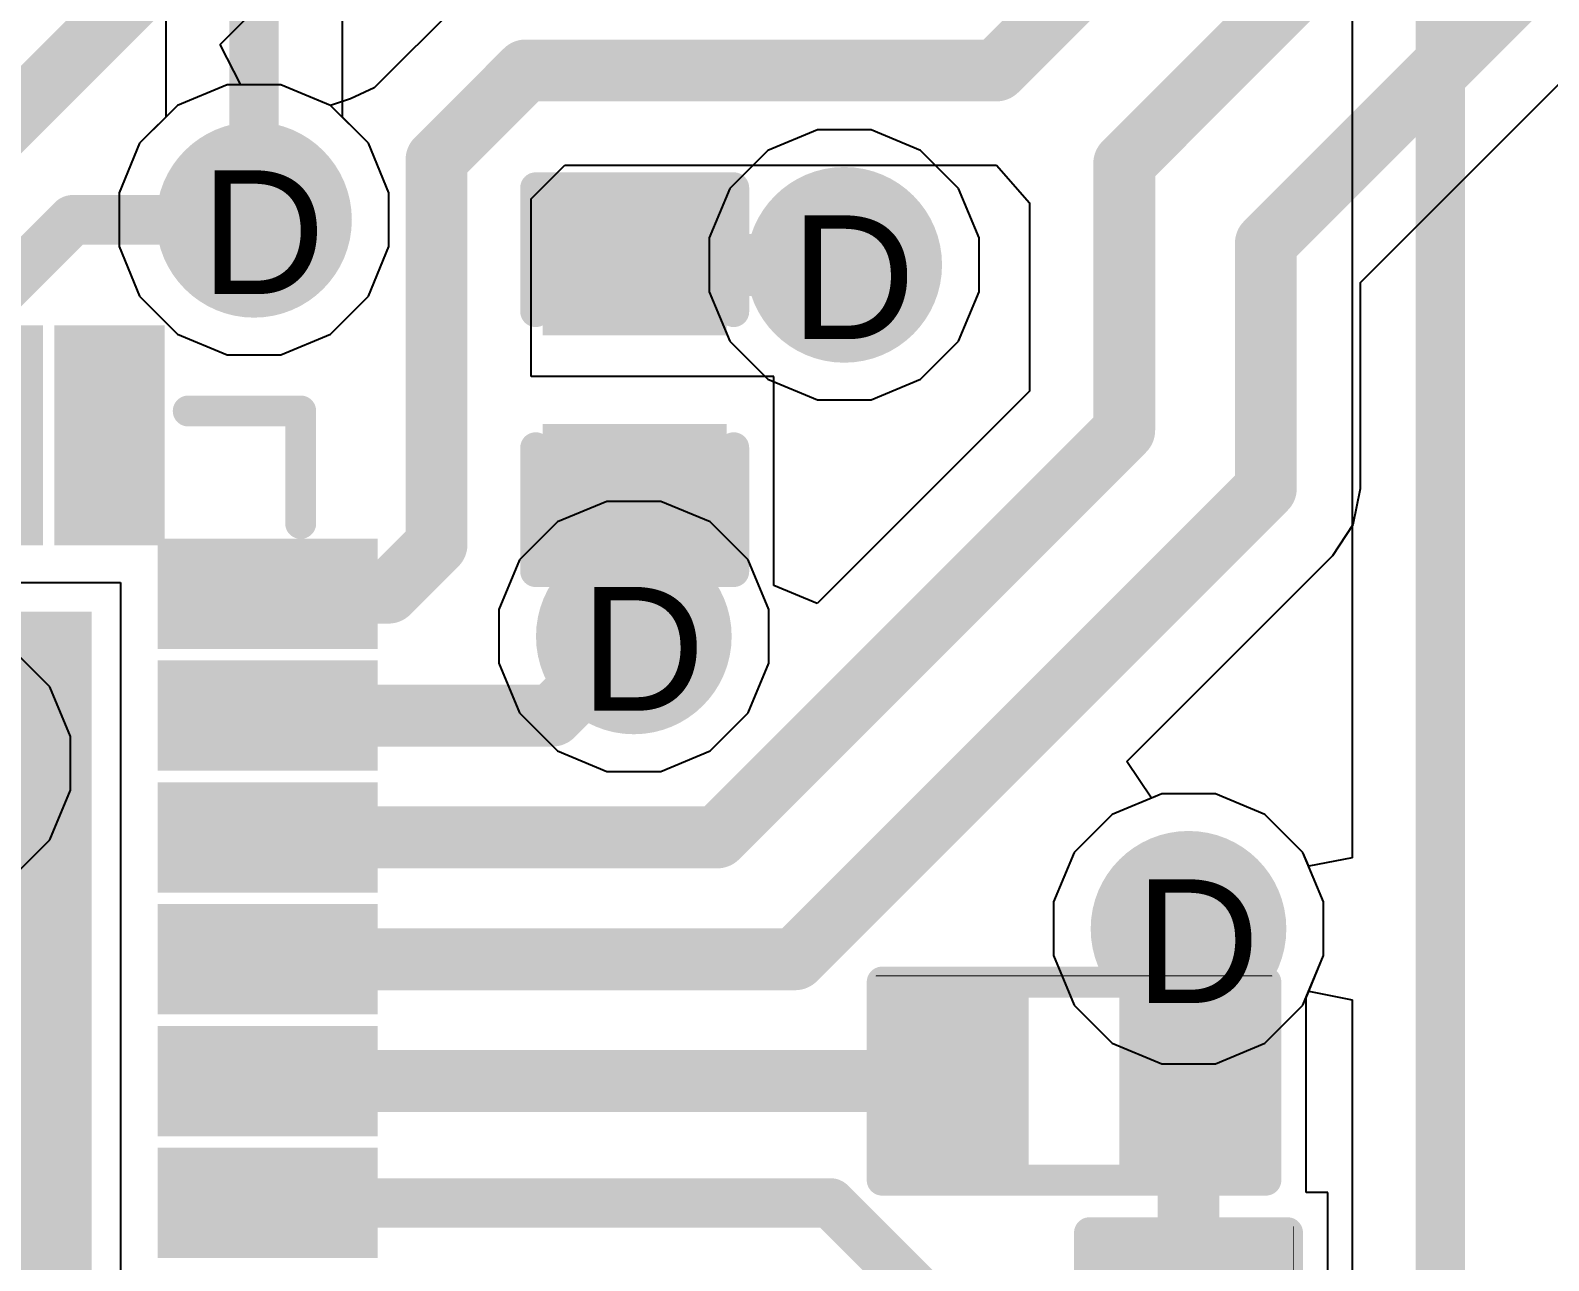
# Model space of a CAD drawing. Header units: inches. Extents: x 0 to 5032, y 0 to 5323.
# Drawn here: x 147.12 to 153.35, y 75.65 to 80.7 of the extents above; entities that cross this region are included whole.
import ezdxf

# ---------------------------------------------------------------- set-up
doc = ezdxf.new("R2010")
doc.units = ezdxf.units.IN
for name, color, linetype in [('Bottom Layer', 5, 'Continuous'), ('Bottom Solder', 6, 'Continuous'), ('Drill Drawing', 1, 'Continuous'), ('Layer 1', 16, 'Continuous'), ('Layer 2', 76, 'Continuous'), ('Top Layer', 1, 'Continuous'), ('Top Overlay', 2, 'Continuous'), ('Top Paste', 8, 'Continuous'), ('Top Solder', 216, 'Continuous'), ('Via Holes', 16, 'Continuous')]:
    doc.layers.add(name, color=color, linetype=linetype)
doc.styles.add('Arial', font='', dxfattribs={"height": 0.2})
doc.styles.get('Arial').set_extended_font_data('Arial')

# ---------------------------------------------------------------- blocks, each defined once
blk = doc.blocks.new('____0402_191')
at = {"layer": 'Top Layer'}
for points in [[(-0.6985, -0.3175), (-0.6985, 0.3174999999999999), (-0.2413000000000001, 0.3175), (-0.2412999999999999, -0.3174999999999999)], [(0.2413000000000001, -0.3175), (0.2412999999999999, 0.3174999999999999), (0.6985, 0.3175), (0.6985, -0.3174999999999999)]]:
    blk.add_hatch(color=1, dxfattribs=at).paths.add_polyline_path(points)
at = {"layer": 'Top Paste'}
for points in [[(-0.6985, -0.3175), (-0.6985, 0.3174999999999999), (-0.2413000000000001, 0.3175), (-0.2412999999999999, -0.3174999999999999)], [(0.2413000000000001, -0.3175), (0.2412999999999999, 0.3174999999999999), (0.6985, 0.3175), (0.6985, -0.3174999999999999)]]:
    blk.add_hatch(color=8, dxfattribs=at).paths.add_polyline_path(points)
at = {"layer": 'Top Solder'}
for points in [[(-0.7584998799999999, -0.3774998800000001), (-0.7584998799999999, 0.3774998799999999), (-0.1813001200000001, 0.3774998800000001), (-0.1813001199999999, -0.3774998799999999)], [(0.1813001200000001, -0.3774998800000001), (0.1813001199999999, 0.3774998799999999), (0.7584998799999999, 0.3774998800000001), (0.7584998799999999, -0.3774998799999999)]]:
    blk.add_hatch(color=216, dxfattribs=at).paths.add_polyline_path(points)
at = {"layer": 'Top Overlay'}
for points in [[(-0.2794, 0.4064, 0.127, 0.127, 0), (-0.7874, 0.4064, 0.127, 0.127, 0)], [(-0.7874, -0.4064, 0.127, 0.127, 0), (-0.7874, 0.4064, 0.127, 0.127, 0)], [(0.7874, 0.4064, 0.127, 0.127, 0), (0.2794, 0.4064, 0.127, 0.127, 0)], [(0.7874, -0.4064, 0.127, 0.127, 0), (0.7874, 0.4064, 0.127, 0.127, 0)], [(-0.2794, -0.4064, 0.127, 0.127, 0), (-0.7874, -0.4064, 0.127, 0.127, 0)], [(0.7874, -0.4064, 0.127, 0.127, 0), (0.2794, -0.4064, 0.127, 0.127, 0)]]:
    blk.add_lwpolyline(points, format="xyseb", dxfattribs=at)
for points in [[(-0.8191499999999999, 0.4064, 0.0635, 0.0635, 1), (-0.7556499999999999, 0.4064, 0.0635, 0.0635, 1)], [(-0.8191499999999999, 0.4064, 0.0635, 0.0635, 1), (-0.7556499999999999, 0.4064, 0.0635, 0.0635, 1)], [(-0.31115, 0.4064, 0.0635, 0.0635, 1), (-0.24765, 0.4064, 0.0635, 0.0635, 1)], [(0.24765, 0.4064, 0.0635, 0.0635, 1), (0.31115, 0.4064, 0.0635, 0.0635, 1)], [(0.7556499999999999, 0.4064, 0.0635, 0.0635, 1), (0.8191499999999999, 0.4064, 0.0635, 0.0635, 1)], [(0.7556499999999999, 0.4064, 0.0635, 0.0635, 1), (0.8191499999999999, 0.4064, 0.0635, 0.0635, 1)], [(-0.8191499999999999, -0.4064, 0.0635, 0.0635, 1), (-0.7556499999999999, -0.4064, 0.0635, 0.0635, 1)], [(-0.8191499999999999, -0.4064, 0.0635, 0.0635, 1), (-0.7556499999999999, -0.4064, 0.0635, 0.0635, 1)], [(-0.31115, -0.4064, 0.0635, 0.0635, 1), (-0.24765, -0.4064, 0.0635, 0.0635, 1)], [(0.24765, -0.4064, 0.0635, 0.0635, 1), (0.31115, -0.4064, 0.0635, 0.0635, 1)], [(0.7556499999999999, -0.4064, 0.0635, 0.0635, 1), (0.8191499999999999, -0.4064, 0.0635, 0.0635, 1)], [(0.7556499999999999, -0.4064, 0.0635, 0.0635, 1), (0.8191499999999999, -0.4064, 0.0635, 0.0635, 1)]]:
    blk.add_lwpolyline(points, format="xyseb", close=True, dxfattribs=at)
blk = doc.blocks.new('R___0402_200')
at = {"layer": 'Top Layer'}
for points in [[(-0.6985, -0.3175), (-0.6985, 0.3175), (-0.2412999999999999, 0.3175), (-0.2413, -0.3175)], [(0.2412999999999999, -0.3175), (0.2413, 0.3175), (0.6985, 0.3175), (0.6985, -0.3175)]]:
    blk.add_hatch(color=1, dxfattribs=at).paths.add_polyline_path(points)
at = {"layer": 'Top Paste'}
for points in [[(-0.6985, -0.3175), (-0.6985, 0.3175), (-0.2412999999999999, 0.3175), (-0.2413, -0.3175)], [(0.2412999999999999, -0.3175), (0.2413, 0.3175), (0.6985, 0.3175), (0.6985, -0.3175)]]:
    blk.add_hatch(color=8, dxfattribs=at).paths.add_polyline_path(points)
at = {"layer": 'Top Solder'}
for points in [[(-0.75350116, -0.37250116), (-0.75350116, 0.37250116), (-0.1862988399999999, 0.37250116), (-0.18629884, -0.37250116)], [(0.1862988399999999, -0.37250116), (0.18629884, 0.37250116), (0.75350116, 0.37250116), (0.75350116, -0.37250116)]]:
    blk.add_hatch(color=216, dxfattribs=at).paths.add_polyline_path(points)
at = {"layer": 'Top Overlay'}
for points in [[(-0.7874, 0.4064, 0.127, 0.127, 0), (-0.7874, -0.4064, 0.127, 0.127, 0)], [(-0.7874, 0.4064, 0.127, 0.127, 0), (0.7874, 0.4064, 0.127, 0.127, 0)], [(0.7874, 0.4064, 0.127, 0.127, 0), (0.7874, -0.4064, 0.127, 0.127, 0)], [(-0.7874, -0.4064, 0.127, 0.127, 0), (0.7874, -0.4064, 0.127, 0.127, 0)], [(-0.8128, -0.4318, 0.0032258, 0.0032258, 0), (0.8128, -0.4318, 0.0032258, 0.0032258, 0)]]:
    blk.add_lwpolyline(points, format="xyseb", dxfattribs=at)
for points in [[(-0.8191499999999999, 0.4064, 0.0635, 0.0635, 1), (-0.7556499999999999, 0.4064, 0.0635, 0.0635, 1)], [(-0.8191499999999999, 0.4064, 0.0635, 0.0635, 1), (-0.7556499999999999, 0.4064, 0.0635, 0.0635, 1)], [(0.7556499999999999, 0.4064, 0.0635, 0.0635, 1), (0.8191499999999999, 0.4064, 0.0635, 0.0635, 1)], [(0.7556499999999999, 0.4064, 0.0635, 0.0635, 1), (0.8191499999999999, 0.4064, 0.0635, 0.0635, 1)], [(-0.8191499999999999, -0.4064, 0.0635, 0.0635, 1), (-0.7556499999999999, -0.4064, 0.0635, 0.0635, 1)], [(-0.8191499999999999, -0.4064, 0.0635, 0.0635, 1), (-0.7556499999999999, -0.4064, 0.0635, 0.0635, 1)], [(0.7556499999999999, -0.4064, 0.0635, 0.0635, 1), (0.8191499999999999, -0.4064, 0.0635, 0.0635, 1)], [(0.7556499999999999, -0.4064, 0.0635, 0.0635, 1), (0.8191499999999999, -0.4064, 0.0635, 0.0635, 1)], [(-0.81360518, -0.4318, 0.0016129, 0.0016129, 1), (-0.8119948199999999, -0.4318, 0.0016129, 0.0016129, 1)], [(0.8119948199999999, -0.4318, 0.0016129, 0.0016129, 1), (0.81360518, -0.4318, 0.0016129, 0.0016129, 1)]]:
    blk.add_lwpolyline(points, format="xyseb", close=True, dxfattribs=at)
blk = doc.blocks.new('R___0402_204')
at = {"layer": 'Top Layer'}
for points in [[(-0.6985, -0.3175), (-0.6985, 0.3175), (-0.2412999999999999, 0.3175), (-0.2413, -0.3175)], [(0.2412999999999999, -0.3175), (0.2413, 0.3175), (0.6985, 0.3175), (0.6985, -0.3175)]]:
    blk.add_hatch(color=1, dxfattribs=at).paths.add_polyline_path(points)
at = {"layer": 'Top Paste'}
for points in [[(-0.6985, -0.3175), (-0.6985, 0.3175), (-0.2412999999999999, 0.3175), (-0.2413, -0.3175)], [(0.2412999999999999, -0.3175), (0.2413, 0.3175), (0.6985, 0.3175), (0.6985, -0.3175)]]:
    blk.add_hatch(color=8, dxfattribs=at).paths.add_polyline_path(points)
at = {"layer": 'Top Solder'}
for points in [[(-0.75350116, -0.37250116), (-0.75350116, 0.37250116), (-0.1862988399999999, 0.37250116), (-0.18629884, -0.37250116)], [(0.1862988399999999, -0.37250116), (0.18629884, 0.37250116), (0.75350116, 0.37250116), (0.75350116, -0.37250116)]]:
    blk.add_hatch(color=216, dxfattribs=at).paths.add_polyline_path(points)
at = {"layer": 'Top Overlay'}
for points in [[(-0.7874, 0.4064, 0.127, 0.127, 0), (-0.7874, -0.4064, 0.127, 0.127, 0)], [(0.7874, 0.4064, 0.127, 0.127, 0), (-0.7874, 0.4064, 0.127, 0.127, 0)], [(0.7874, 0.4064, 0.127, 0.127, 0), (0.7874, -0.4064, 0.127, 0.127, 0)], [(0.7874, -0.4064, 0.127, 0.127, 0), (-0.7874, -0.4064, 0.127, 0.127, 0)], [(0.8128, -0.4318, 0.0032258, 0.0032258, 0), (-0.8128, -0.4318, 0.0032258, 0.0032258, 0)]]:
    blk.add_lwpolyline(points, format="xyseb", dxfattribs=at)
for points in [[(-0.8191499999999999, 0.4064, 0.0635, 0.0635, 1), (-0.7556499999999999, 0.4064, 0.0635, 0.0635, 1)], [(-0.8191499999999999, 0.4064, 0.0635, 0.0635, 1), (-0.7556499999999999, 0.4064, 0.0635, 0.0635, 1)], [(0.7556499999999999, 0.4064, 0.0635, 0.0635, 1), (0.8191499999999999, 0.4064, 0.0635, 0.0635, 1)], [(0.7556499999999999, 0.4064, 0.0635, 0.0635, 1), (0.8191499999999999, 0.4064, 0.0635, 0.0635, 1)], [(-0.8191499999999999, -0.4064, 0.0635, 0.0635, 1), (-0.7556499999999999, -0.4064, 0.0635, 0.0635, 1)], [(-0.8191499999999999, -0.4064, 0.0635, 0.0635, 1), (-0.7556499999999999, -0.4064, 0.0635, 0.0635, 1)], [(0.7556499999999999, -0.4064, 0.0635, 0.0635, 1), (0.8191499999999999, -0.4064, 0.0635, 0.0635, 1)], [(0.7556499999999999, -0.4064, 0.0635, 0.0635, 1), (0.8191499999999999, -0.4064, 0.0635, 0.0635, 1)], [(-0.81360518, -0.4318, 0.0016129, 0.0016129, 1), (-0.8119948199999999, -0.4318, 0.0016129, 0.0016129, 1)], [(0.8119948199999999, -0.4318, 0.0016129, 0.0016129, 1), (0.81360518, -0.4318, 0.0016129, 0.0016129, 1)]]:
    blk.add_lwpolyline(points, format="xyseb", close=True, dxfattribs=at)
blk = doc.blocks.new('QFN_64_EP_9_9__208')
at = {"layer": 'Top Layer'}
for points in [[(3.62500037, 4.050000789999999), (3.62500037, 4.75000193), (3.87499987, 4.75000193), (3.87499987, 4.050000789999999)], [(4.050000789999999, 3.87499987), (4.75000193, 3.87499987), (4.75000193, 3.62500037), (4.050000789999999, 3.62500037)], [(3.57500047, -3.57500047), (-3.57500047, -3.57500047), (-3.57500047, 3.57500047), (3.57500047, 3.57500047)], [(4.050000789999999, 3.37500087), (4.75000193, 3.37500087), (4.75000193, 3.12500137), (4.050000789999999, 3.12500137)], [(4.050000789999999, 2.87499933), (4.75000193, 2.87499933), (4.75000193, 2.62499983), (4.050000789999999, 2.62499983)], [(4.050000789999999, 2.37500033), (4.75000193, 2.37500033), (4.75000193, 2.12500083), (4.050000789999999, 2.12500083)], [(4.050000789999999, 1.87499879), (4.75000193, 1.87499879), (4.75000193, 1.62499929), (4.050000789999999, 1.62499929)], [(4.050000789999999, 1.37499979), (4.75000193, 1.37499979), (4.75000193, 1.12500029), (4.050000789999999, 1.12500029)]]:
    blk.add_hatch(color=1, dxfattribs=at).paths.add_polyline_path(points)
at = {"layer": 'Top Paste'}
for points in [[(3.62500037, 4.050000789999999), (3.62500037, 4.75000193), (3.87499987, 4.75000193), (3.87499987, 4.050000789999999)], [(4.050000789999999, 3.87499987), (4.75000193, 3.87499987), (4.75000193, 3.62500037), (4.050000789999999, 3.62500037)], [(3.57500047, -3.57500047), (-3.57500047, -3.57500047), (-3.57500047, 3.57500047), (3.57500047, 3.57500047)], [(4.050000789999999, 3.37500087), (4.75000193, 3.37500087), (4.75000193, 3.12500137), (4.050000789999999, 3.12500137)], [(4.050000789999999, 2.87499933), (4.75000193, 2.87499933), (4.75000193, 2.62499983), (4.050000789999999, 2.62499983)], [(4.050000789999999, 2.37500033), (4.75000193, 2.37500033), (4.75000193, 2.12500083), (4.050000789999999, 2.12500083)], [(4.050000789999999, 1.87499879), (4.75000193, 1.87499879), (4.75000193, 1.62499929), (4.050000789999999, 1.62499929)], [(4.050000789999999, 1.37499979), (4.75000193, 1.37499979), (4.75000193, 1.12500029), (4.050000789999999, 1.12500029)]]:
    blk.add_hatch(color=8, dxfattribs=at).paths.add_polyline_path(points)
at = {"layer": 'Top Solder'}
for points in [[(3.02340137, 3.94840079), (3.02340137, 4.85160193), (3.47660087, 4.85160193), (3.47660087, 3.94840079)], [(3.52340037, 3.94840079), (3.52340037, 4.85160193), (3.97659987, 4.85160193), (3.97659987, 3.94840079)], [(3.94840079, 3.97659987), (4.85160193, 3.97659987), (4.85160193, 3.52340037), (3.94840079, 3.52340037)], [(3.676600469999999, -3.67660047), (-3.67660047, -3.676600469999999), (-3.676600469999999, 3.67660047), (3.67660047, 3.676600469999999)], [(3.94840079, 3.47660087), (4.85160193, 3.47660087), (4.85160193, 3.02340137), (3.94840079, 3.02340137)], [(3.94840079, 2.97659933), (4.85160193, 2.97659933), (4.85160193, 2.52339983), (3.94840079, 2.52339983)], [(3.94840079, 2.47660033), (4.85160193, 2.47660033), (4.85160193, 2.02340083), (3.94840079, 2.02340083)], [(3.94840079, 1.97659879), (4.85160193, 1.97659879), (4.85160193, 1.52339929), (3.94840079, 1.52339929)], [(3.94840079, 1.47659979), (4.85160193, 1.47659979), (4.85160193, 1.02340029), (3.94840079, 1.02340029)]]:
    blk.add_hatch(color=216, dxfattribs=at).paths.add_polyline_path(points)
at = {"layer": 'Top Overlay'}
for points in [[(4.0736012, 4.50000116, 0.127, 0.127, 0), (4.535002359999999, 4.50000116, 0.127, 0.127, 0)], [(4.535002359999999, 4.0386, 0.127, 0.127, 0), (4.535002359999999, 4.50000116, 0.127, 0.127, 0)]]:
    blk.add_lwpolyline(points, format="xyseb", dxfattribs=at)
for points in [[(4.0418512, 4.50000116, 0.0635, 0.0635, 1), (4.105351199999999, 4.50000116, 0.0635, 0.0635, 1)], [(4.503252359999999, 4.50000116, 0.0635, 0.0635, 1), (4.56675236, 4.50000116, 0.0635, 0.0635, 1)], [(4.503252359999999, 4.50000116, 0.0635, 0.0635, 1), (4.56675236, 4.50000116, 0.0635, 0.0635, 1)], [(4.503252359999999, 4.0386, 0.0635, 0.0635, 1), (4.56675236, 4.0386, 0.0635, 0.0635, 1)]]:
    blk.add_lwpolyline(points, format="xyseb", close=True, dxfattribs=at)

msp = doc.modelspace()

# ---------------------------------------------------------------- hatches: boundary and pattern name
at = {"layer": 'Bottom Layer'}
h = msp.add_hatch(color=5, dxfattribs=at)
edge = h.paths.add_edge_path()
edge.add_arc((148.03820024, 79.9251767), 0.2999994, 0, 360)
h = msp.add_hatch(color=5, dxfattribs=at)
edge = h.paths.add_edge_path()
edge.add_arc((150.4609132, 79.7402774), 0.2999994, 0, 360)
h = msp.add_hatch(color=5, dxfattribs=at)
edge = h.paths.add_edge_path()
edge.add_arc((149.5973132, 78.21543412), 0.2999994, 0, 360)
h = msp.add_hatch(color=5, dxfattribs=at)
edge = h.paths.add_edge_path()
edge.add_arc((151.87425048, 77.01543398), 0.2999994, 0, 360)
at = {"layer": 'Bottom Solder'}
h = msp.add_hatch(color=6, dxfattribs=at)
edge = h.paths.add_edge_path()
edge.add_arc((148.03820024, 79.9251767), 0.4015993999999999, 0, 360)
h = msp.add_hatch(color=6, dxfattribs=at)
edge = h.paths.add_edge_path()
edge.add_arc((150.4609132, 79.7402774), 0.4015993999999999, 0, 360)
h = msp.add_hatch(color=6, dxfattribs=at)
edge = h.paths.add_edge_path()
edge.add_arc((149.5973132, 78.21543412), 0.4015993999999999, 0, 360)
h = msp.add_hatch(color=6, dxfattribs=at)
edge = h.paths.add_edge_path()
edge.add_arc((146.73075048, 77.69423373999999), 0.4015993999999999, 0, 360)
h = msp.add_hatch(color=6, dxfattribs=at)
edge = h.paths.add_edge_path()
edge.add_arc((151.87425048, 77.01543398), 0.4015993999999999, 0, 360)
at = {"layer": 'Layer 1'}
h = msp.add_hatch(color=16, dxfattribs=at)
edge = h.paths.add_edge_path()
edge.add_arc((148.03820024, 79.9251767), 0.2999994, 0, 360)
h = msp.add_hatch(color=16, dxfattribs=at)
edge = h.paths.add_edge_path()
edge.add_arc((150.4609132, 79.7402774), 0.2999994, 0, 360)
h = msp.add_hatch(color=16, dxfattribs=at)
edge = h.paths.add_edge_path()
edge.add_arc((149.5973132, 78.21543412), 0.2999994, 0, 360)
h = msp.add_hatch(color=16, dxfattribs=at)
edge = h.paths.add_edge_path()
edge.add_arc((151.87425048, 77.01543398), 0.2999994, 0, 360)
at = {"layer": 'Layer 2'}
h = msp.add_hatch(color=76, dxfattribs=at)
edge = h.paths.add_edge_path()
edge.add_arc((148.03820024, 79.9251767), 0.2999994, 0, 360)
h = msp.add_hatch(color=76, dxfattribs=at)
edge = h.paths.add_edge_path()
edge.add_arc((150.4609132, 79.7402774), 0.2999994, 0, 360)
h = msp.add_hatch(color=76, dxfattribs=at)
edge = h.paths.add_edge_path()
edge.add_arc((149.5973132, 78.21543412), 0.2999994, 0, 360)
h = msp.add_hatch(color=76, dxfattribs=at)
edge = h.paths.add_edge_path()
edge.add_arc((151.87425048, 77.01543398), 0.2999994, 0, 360)
at = {"layer": 'Top Layer'}
h = msp.add_hatch(color=1, dxfattribs=at)
edge = h.paths.add_edge_path()
edge.add_arc((148.03820024, 79.9251767), 0.2999994, 0, 360)
h = msp.add_hatch(color=1, dxfattribs=at)
edge = h.paths.add_edge_path()
edge.add_arc((150.4609132, 79.7402774), 0.2999994, 0, 360)
h = msp.add_hatch(color=1, dxfattribs=at)
edge = h.paths.add_edge_path()
edge.add_arc((149.5973132, 78.21543412), 0.2999994, 0, 360)
h = msp.add_hatch(color=1, dxfattribs=at)
edge = h.paths.add_edge_path()
edge.add_arc((151.87425048, 77.01543398), 0.2999994, 0, 360)
at = {"layer": 'Top Solder'}
h = msp.add_hatch(color=216, dxfattribs=at)
edge = h.paths.add_edge_path()
edge.add_arc((148.03820024, 79.9251767), 0.4015993999999999, 0, 360)
h = msp.add_hatch(color=216, dxfattribs=at)
edge = h.paths.add_edge_path()
edge.add_arc((150.4609132, 79.7402774), 0.4015993999999999, 0, 360)
h = msp.add_hatch(color=216, dxfattribs=at)
edge = h.paths.add_edge_path()
edge.add_arc((149.5973132, 78.21543412), 0.4015993999999999, 0, 360)
h = msp.add_hatch(color=216, dxfattribs=at)
edge = h.paths.add_edge_path()
edge.add_arc((146.73075048, 77.69423373999999), 0.4015993999999999, 0, 360)
h = msp.add_hatch(color=216, dxfattribs=at)
edge = h.paths.add_edge_path()
edge.add_arc((151.87425048, 77.01543398), 0.4015993999999999, 0, 360)
at = {"layer": 'Via Holes'}
h = msp.add_hatch(color=7, dxfattribs=at)
edge = h.paths.add_edge_path()
edge.add_arc((148.03820024, 79.9251767), 0.1499997, 0, 360)
h = msp.add_hatch(color=7, dxfattribs=at)
edge = h.paths.add_edge_path()
edge.add_arc((150.4609132, 79.7402774), 0.1499997, 0, 360)
h = msp.add_hatch(color=7, dxfattribs=at)
edge = h.paths.add_edge_path()
edge.add_arc((149.5973132, 78.21543412), 0.1499997, 0, 360)
h = msp.add_hatch(color=7, dxfattribs=at)
edge = h.paths.add_edge_path()
edge.add_arc((151.87425048, 77.01543398), 0.1499997, 0, 360)

# ---------------------------------------------------------------- linework, layer by layer
at = {"layer": 'Bottom Layer'}
for p, q in [((147.67563302, 81.42521434), (147.67563302, 80.34608263999999)), ((152.54545818, 81.36360664), (152.54545818, 77.30728252)), ((148.40076746, 80.34608263999999), (148.40076746, 81.27504446)), ((147.67563302, 80.34608263999999), (147.56854154, 80.23899116)), ((148.50785894, 80.23899116), (148.40076746, 80.34608263999999)), ((147.56854154, 80.23899116), (147.48420084, 80.0353746)), ((148.59219964, 80.0353746), (148.50785894, 80.23899116)), ((147.48420084, 80.0353746), (147.48420084, 79.81497879999999)), ((148.59219964, 79.81497879999999), (148.59219964, 80.0353746)), ((147.48420084, 79.81497879999999), (147.56854154, 79.61136223999999)), ((148.50785894, 79.61136223999999), (148.59219964, 79.81497879999999)), ((147.56854154, 79.61136223999999), (147.72438578, 79.455518)), ((148.3520147, 79.455518), (148.50785894, 79.61136223999999)), ((147.72438578, 79.455518), (147.92800234, 79.37117729999999)), ((148.14839814, 79.37117729999999), (148.3520147, 79.455518)), ((147.92800234, 79.37117729999999), (148.14839814, 79.37117729999999)), ((149.4871153, 78.76943351999999), (149.28349874, 78.68509282)), ((149.7075111, 78.76943351999999), (149.4871153, 78.76943351999999)), ((149.91112766, 78.68509282), (149.7075111, 78.76943351999999)), ((149.28349874, 78.68509282), (149.1276545, 78.52924857999999)), ((150.0669719, 78.52924857999999), (149.91112766, 78.68509282)), ((149.1276545, 78.52924857999999), (149.0433138, 78.32563202)), ((150.1513126, 78.32563202), (150.0669719, 78.52924857999999)), ((149.0433138, 78.32563202), (149.0433138, 78.10523622)), ((150.1513126, 78.10523622), (150.1513126, 78.32563202)), ((149.0433138, 78.10523622), (149.1276545, 77.90161966)), ((150.0669719, 77.90161966), (150.1513126, 78.10523622)), ((149.1276545, 77.90161966), (149.28349874, 77.74577541999999)), ((149.91112766, 77.74577541999999), (150.0669719, 77.90161966)), ((149.28349874, 77.74577541999999), (149.4871153, 77.66143471999999)), ((149.7075111, 77.66143471999999), (149.91112766, 77.74577541999999)), ((149.4871153, 77.66143471999999), (149.7075111, 77.66143471999999)), ((151.76405258, 77.56943337999999), (151.56043602, 77.48509268)), ((151.98444838, 77.56943337999999), (151.76405258, 77.56943337999999)), ((152.18806494, 77.48509268), (151.98444838, 77.56943337999999)), ((151.56043602, 77.48509268), (151.40459178, 77.32924844)), ((152.34390918, 77.32924844), (152.18806494, 77.48509268)), ((151.40459178, 77.32924844), (151.32025108, 77.12563188)), ((152.36765818, 77.27191556), (152.34390918, 77.32924844)), ((152.54545818, 77.30728252), (152.36765818, 77.27191556)), ((151.32025108, 77.12563188), (151.32025108, 76.90523608)), ((151.32025108, 76.90523608), (151.40459178, 76.70161952)), ((152.34390918, 76.70161952), (152.36765818, 76.7589524)), ((152.36765818, 76.7589524), (152.54545818, 76.72358544)), ((152.54545818, 76.72358544), (152.54545818, 70.77870782)), ((151.40459178, 76.70161952), (151.56043602, 76.54577528)), ((152.18806494, 76.54577528), (152.34390918, 76.70161952)), ((151.56043602, 76.54577528), (151.76405258, 76.46143457999999)), ((151.98444838, 76.46143457999999), (152.18806494, 76.54577528)), ((151.76405258, 76.46143457999999), (151.98444838, 76.46143457999999))]:
    msp.add_line(p, q, dxfattribs=at)
for points in [[(152.9080254, 70.62852777999998, 0.2032, 0.2032, 0), (152.9080254, 81.51378668, 0.2032, 0.2032, 0)], [(148.03820024, 79.9251767, 0.2032, 0.2032, 0), (148.03820024, 81.42522704, 0.2032, 0.2032, 0)]]:
    msp.add_lwpolyline(points, format="xyseb", dxfattribs=at)
msp.add_lwpolyline([(147.98740024, 79.9251767, 0.1016, 0.1016, 1), (148.08900024, 79.9251767, 0.1016, 0.1016, 1)], format="xyseb", close=True, dxfattribs=at)
at = {"layer": 'Layer 1'}
for p, q in [((147.92800234, 80.47917609999999), (147.72438578, 80.39483539999999)), ((148.14839814, 80.47917609999999), (147.92800234, 80.47917609999999)), ((148.3520147, 80.39483539999999), (148.14839814, 80.47917609999999)), ((147.72438578, 80.39483539999999), (147.56854154, 80.23899116)), ((148.50785894, 80.23899116), (148.3520147, 80.39483539999999)), ((147.56854154, 80.23899116), (147.48420084, 80.0353746)), ((148.59219964, 80.0353746), (148.50785894, 80.23899116)), ((147.48420084, 80.0353746), (147.48420084, 79.81497879999999)), ((148.59219964, 79.81497879999999), (148.59219964, 80.0353746)), ((147.48420084, 79.81497879999999), (147.56854154, 79.61136223999999)), ((148.50785894, 79.61136223999999), (148.59219964, 79.81497879999999)), ((147.56854154, 79.61136223999999), (147.72438578, 79.455518)), ((148.3520147, 79.455518), (148.50785894, 79.61136223999999)), ((147.72438578, 79.455518), (147.92800234, 79.37117729999999)), ((148.14839814, 79.37117729999999), (148.3520147, 79.455518)), ((147.92800234, 79.37117729999999), (148.14839814, 79.37117729999999)), ((149.4871153, 78.76943351999999), (149.28349874, 78.68509282)), ((149.7075111, 78.76943351999999), (149.4871153, 78.76943351999999)), ((149.91112766, 78.68509282), (149.7075111, 78.76943351999999)), ((149.28349874, 78.68509282), (149.1276545, 78.52924857999999)), ((150.0669719, 78.52924857999999), (149.91112766, 78.68509282)), ((149.1276545, 78.52924857999999), (149.0433138, 78.32563202)), ((150.1513126, 78.32563202), (150.0669719, 78.52924857999999)), ((149.0433138, 78.32563202), (149.0433138, 78.10523622)), ((150.1513126, 78.10523622), (150.1513126, 78.32563202)), ((149.0433138, 78.10523622), (149.1276545, 77.90161966)), ((150.0669719, 77.90161966), (150.1513126, 78.10523622)), ((149.1276545, 77.90161966), (149.28349874, 77.74577541999999)), ((149.91112766, 77.74577541999999), (150.0669719, 77.90161966)), ((149.28349874, 77.74577541999999), (149.4871153, 77.66143471999999)), ((149.7075111, 77.66143471999999), (149.91112766, 77.74577541999999)), ((149.4871153, 77.66143471999999), (149.7075111, 77.66143471999999)), ((151.76405258, 77.56943337999999), (151.56043602, 77.48509268)), ((151.98444838, 77.56943337999999), (151.76405258, 77.56943337999999)), ((152.18806494, 77.48509268), (151.98444838, 77.56943337999999)), ((151.56043602, 77.48509268), (151.40459178, 77.32924844)), ((152.34390918, 77.32924844), (152.18806494, 77.48509268)), ((151.40459178, 77.32924844), (151.32025108, 77.12563188)), ((152.42824988, 77.12563188), (152.34390918, 77.32924844)), ((151.32025108, 77.12563188), (151.32025108, 76.90523608)), ((152.42824988, 76.90523608), (152.42824988, 77.12563188)), ((151.32025108, 76.90523608), (151.40459178, 76.70161952)), ((152.34390918, 76.70161952), (152.42824988, 76.90523608)), ((151.40459178, 76.70161952), (151.56043602, 76.54577528)), ((152.18806494, 76.54577528), (152.34390918, 76.70161952)), ((151.56043602, 76.54577528), (151.76405258, 76.46143457999999)), ((151.98444838, 76.46143457999999), (152.18806494, 76.54577528)), ((151.76405258, 76.46143457999999), (151.98444838, 76.46143457999999))]:
    msp.add_line(p, q, dxfattribs=at)
at = {"layer": 'Layer 2'}
for p, q in [((147.92800234, 80.47917609999999), (147.72438578, 80.39483539999999)), ((148.14839814, 80.47917609999999), (147.92800234, 80.47917609999999)), ((148.3520147, 80.39483539999999), (148.14839814, 80.47917609999999)), ((147.72438578, 80.39483539999999), (147.56854154, 80.23899116)), ((148.50785894, 80.23899116), (148.3520147, 80.39483539999999)), ((150.3507153, 80.29427679999999), (150.14709874, 80.2099361)), ((150.5711111, 80.29427679999999), (150.3507153, 80.29427679999999)), ((150.77472766, 80.2099361), (150.5711111, 80.29427679999999)), ((147.56854154, 80.23899116), (147.48420084, 80.0353746)), ((148.59219964, 80.0353746), (148.50785894, 80.23899116)), ((150.14709874, 80.2099361), (149.9912545, 80.05409185999999)), ((150.9305719, 80.05409185999999), (150.77472766, 80.2099361)), ((147.48420084, 80.0353746), (147.48420084, 79.81497879999999)), ((148.59219964, 79.81497879999999), (148.59219964, 80.0353746)), ((149.9912545, 80.05409185999999), (149.9069138, 79.8504753)), ((151.0149126, 79.8504753), (150.9305719, 80.05409185999999)), ((149.9069138, 79.8504753), (149.9069138, 79.6300795)), ((151.0149126, 79.6300795), (151.0149126, 79.8504753)), ((147.48420084, 79.81497879999999), (147.56854154, 79.61136223999999)), ((148.50785894, 79.61136223999999), (148.59219964, 79.81497879999999)), ((147.56854154, 79.61136223999999), (147.72438578, 79.455518)), ((148.3520147, 79.455518), (148.50785894, 79.61136223999999)), ((149.9069138, 79.6300795), (149.9912545, 79.42646294)), ((150.9305719, 79.42646294), (151.0149126, 79.6300795)), ((147.72438578, 79.455518), (147.92800234, 79.37117729999999)), ((148.14839814, 79.37117729999999), (148.3520147, 79.455518)), ((149.9912545, 79.42646294), (150.14709874, 79.27061869999999)), ((150.77472766, 79.27061869999999), (150.9305719, 79.42646294)), ((147.92800234, 79.37117729999999), (148.14839814, 79.37117729999999)), ((150.14709874, 79.27061869999999), (150.3507153, 79.186278)), ((150.5711111, 79.186278), (150.77472766, 79.27061869999999)), ((150.3507153, 79.186278), (150.5711111, 79.186278)), ((147.20040918, 78.00804819999999), (147.04456494, 78.16389244)), ((147.28474988, 77.80443164), (147.20040918, 78.00804819999999)), ((147.28474988, 77.58403584), (147.28474988, 77.80443164)), ((147.20040918, 77.38041928), (147.28474988, 77.58403584)), ((147.04456494, 77.22457503999999), (147.20040918, 77.38041928))]:
    msp.add_line(p, q, dxfattribs=at)
at = {"layer": 'Top Layer'}
for p, q in [((152.58021554, 79.66832681999999), (154.73589576, 81.82400704)), ((147.89867042, 80.64482727999999), (148.59770382, 81.34386067999999)), ((148.87852368, 80.81276446), (148.53202958, 80.46627036)), ((147.98446908, 80.47917609999999), (147.89867042, 80.64482727999999)), ((148.14839814, 80.47917609999999), (147.98446908, 80.47917609999999)), ((148.2958553, 80.41809672), (148.14839814, 80.47917609999999)), ((148.53202958, 80.46627036), (148.4343361, 80.42152064)), ((148.35201724, 80.39483794), (148.2958553, 80.41809672)), ((148.4343361, 80.42152064), (148.35201724, 80.39483794)), ((149.17582306, 80.0113208), (149.3141159, 80.14961364)), ((149.3141159, 80.14961364), (151.08601228, 80.14961364)), ((151.08601228, 80.14961364), (151.22189466, 79.9953569)), ((149.17582306, 79.28173373999999), (149.17582306, 80.0113208)), ((151.22189466, 79.9953569), (151.22189466, 79.2219904)), ((152.58021554, 78.82277606), (152.58021554, 79.66832681999999)), ((150.17245048, 79.28173373999999), (149.17582306, 79.28173373999999)), ((150.17245048, 78.42399606), (150.17245048, 79.28173373999999)), ((151.22189466, 79.2219904), (150.35025048, 78.35034622)), ((152.55064486, 78.67411747999999), (152.58021554, 78.82277606)), ((152.46643624, 78.5480903), (152.55064486, 78.67411747999999)), ((151.6209566, 77.70261066), (152.46643624, 78.5480903)), ((140.0947795, 78.43643444), (147.4907515, 78.43643444)), ((147.4907515, 78.43643444), (147.4907515, 78.01143402)), ((150.35025048, 78.35034622), (150.17245048, 78.42399606)), ((147.4907515, 78.01143402), (147.4907515, 77.01143348)), ((151.72167268, 77.55187944), (151.6209566, 77.70261066)), ((151.76405258, 77.56943337999999), (151.72167268, 77.55187944)), ((151.98444838, 77.56943337999999), (151.76405258, 77.56943337999999)), ((152.18806494, 77.48509268), (151.98444838, 77.56943337999999)), ((152.34390918, 77.32924844), (152.18806494, 77.48509268)), ((152.42824988, 77.12563188), (152.34390918, 77.32924844)), ((152.42824988, 76.90523608), (152.42824988, 77.12563188)), ((147.4907515, 77.01143348), (147.4907515, 76.01143293999999)), ((152.35685048, 76.73286152), (152.42824988, 76.90523608)), ((152.35685048, 75.93323142), (152.35685048, 76.73286152)), ((147.4907515, 76.01143293999999), (147.4907515, 75.01143494)), ((152.44575048, 75.93323142), (152.35685048, 75.93323142)), ((152.44575048, 74.87339863999999), (152.44575048, 75.93323142))]:
    msp.add_line(p, q, dxfattribs=at)
for points in [[(151.08601482, 80.53807869999999, 0.254, 0.254, 0), (159.67660216, 89.12866604, 0.254, 0.254, 0)], [(151.61035972, 80.15679675999999, 0.254, 0.254, 0), (160.3169768, 88.86341383999999, 0.254, 0.254, 0)], [(152.19175048, 79.82923328, 0.254, 0.254, 0), (154.47033368, 82.10781648, 0.254, 0.254, 0)], [(146.44474902, 79.7402774, 0.254, 0.254, 0), (148.71690602, 82.01243439999999, 0.254, 0.254, 0)], [(148.787358, 80.17222726, 0.254, 0.254, 0), (149.15320944, 80.53807869999999, 0.254, 0.254, 0)], [(149.15320944, 80.53807869999999, 0.254, 0.254, 0), (151.08601482, 80.53807869999999, 0.254, 0.254, 0)], [(148.787358, 78.59240822, 0.254, 0.254, 0), (148.787358, 80.17222726, 0.254, 0.254, 0)], [(151.61035972, 79.06108393999999, 0.254, 0.254, 0), (151.61035972, 80.15679675999999, 0.254, 0.254, 0)], [(146.94475056, 79.57641438, 0.2032, 0.2032, 0), (147.29351288, 79.9251767, 0.2032, 0.2032, 0)], [(147.29351288, 79.9251767, 0.2032, 0.2032, 0), (148.03820024, 79.9251767, 0.2032, 0.2032, 0)], [(152.19175048, 78.82277606, 0.254, 0.254, 0), (152.19175048, 79.82923328, 0.254, 0.254, 0)], [(149.60095048, 79.73893374, 0.254, 0.254, 0), (149.60162104, 79.7396043, 0.254, 0.254, 0)], [(149.60162104, 79.7396043, 0.254, 0.254, 0), (150.4602401, 79.7396043, 0.254, 0.254, 0)], [(150.4602401, 79.7396043, 0.254, 0.254, 0), (150.4609132, 79.7402774, 0.254, 0.254, 0)], [(149.93970774, 77.39043196, 0.254, 0.254, 0), (151.61035972, 79.06108393999999, 0.254, 0.254, 0)], [(149.59913184, 78.7973151, 0.254, 0.254, 0), (149.60095048, 78.79913373999999, 0.254, 0.254, 0)], [(149.59913184, 78.21725276, 0.254, 0.254, 0), (149.59913184, 78.7973151, 0.254, 0.254, 0)], [(150.25940738, 76.89043296, 0.254, 0.254, 0), (152.19175048, 78.82277606, 0.254, 0.254, 0)], [(148.58989332, 78.39494354, 0.254, 0.254, 0), (148.787358, 78.59240822, 0.254, 0.254, 0)], [(148.0947508, 78.3904325, 0.254, 0.254, 0), (148.09926184, 78.39494354, 0.254, 0.254, 0)], [(148.09926184, 78.39494354, 0.254, 0.254, 0), (148.58989332, 78.39494354, 0.254, 0.254, 0)], [(149.26341496, 77.89043349999999, 0.254, 0.254, 0), (149.58841558, 78.21543412, 0.254, 0.254, 0)], [(149.58841558, 78.21543412, 0.254, 0.254, 0), (149.5973132, 78.21543412, 0.254, 0.254, 0)], [(149.5973132, 78.21543412, 0.254, 0.254, 0), (149.59913184, 78.21725276, 0.254, 0.254, 0)], [(148.0947508, 77.89043349999999, 0.254, 0.254, 0), (149.26341496, 77.89043349999999, 0.254, 0.254, 0)], [(148.0947508, 77.39043196, 0.254, 0.254, 0), (149.93970774, 77.39043196, 0.254, 0.254, 0)], [(151.87425048, 76.39043141999998, 0.254, 0.254, 0), (151.87425048, 77.01543398, 0.254, 0.254, 0)], [(148.0947508, 76.89043296, 0.254, 0.254, 0), (150.25940738, 76.89043296, 0.254, 0.254, 0)], [(148.0947508, 76.39043141999998, 0.254, 0.254, 0), (150.93445048, 76.39043141999998, 0.254, 0.254, 0)], [(151.87425048, 75.45063142, 0.254, 0.254, 0), (151.87425048, 76.39043141999998, 0.254, 0.254, 0)], [(148.0947508, 75.89043242, 0.2032, 0.2032, 0), (150.40428644, 75.89043242, 0.2032, 0.2032, 0)], [(150.40428644, 75.89043242, 0.2032, 0.2032, 0), (151.65688744, 74.63783142, 0.2032, 0.2032, 0)]]:
    msp.add_lwpolyline(points, format="xyseb", dxfattribs=at)
for points in [[(149.08970944, 80.53807869999999, 0.127, 0.127, 1), (149.21670944, 80.53807869999999, 0.127, 0.127, 1)], [(149.08970944, 80.53807869999999, 0.127, 0.127, 1), (149.21670944, 80.53807869999999, 0.127, 0.127, 1)], [(151.02251482, 80.53807869999999, 0.127, 0.127, 1), (151.14951482, 80.53807869999999, 0.127, 0.127, 1)], [(151.02251482, 80.53807869999999, 0.127, 0.127, 1), (151.14951482, 80.53807869999999, 0.127, 0.127, 1)], [(148.723858, 80.17222726, 0.127, 0.127, 1), (148.850858, 80.17222726, 0.127, 0.127, 1)], [(148.723858, 80.17222726, 0.127, 0.127, 1), (148.850858, 80.17222726, 0.127, 0.127, 1)], [(151.54685972, 80.15679675999999, 0.127, 0.127, 1), (151.67385972, 80.15679675999999, 0.127, 0.127, 1)], [(151.54685972, 80.15679675999999, 0.127, 0.127, 1), (151.67385972, 80.15679675999999, 0.127, 0.127, 1)], [(147.24271288, 79.9251767, 0.1016, 0.1016, 1), (147.34431288, 79.9251767, 0.1016, 0.1016, 1)], [(147.24271288, 79.9251767, 0.1016, 0.1016, 1), (147.34431288, 79.9251767, 0.1016, 0.1016, 1)], [(147.98740024, 79.9251767, 0.1016, 0.1016, 1), (148.08900024, 79.9251767, 0.1016, 0.1016, 1)], [(152.12825048, 79.82923328, 0.127, 0.127, 1), (152.25525048, 79.82923328, 0.127, 0.127, 1)], [(152.12825048, 79.82923328, 0.127, 0.127, 1), (152.25525048, 79.82923328, 0.127, 0.127, 1)], [(149.53745048, 79.73893374, 0.127, 0.127, 1), (149.66445048, 79.73893374, 0.127, 0.127, 1)], [(149.53812104, 79.7396043, 0.127, 0.127, 1), (149.66512104, 79.7396043, 0.127, 0.127, 1)], [(149.53812104, 79.7396043, 0.127, 0.127, 1), (149.66512104, 79.7396043, 0.127, 0.127, 1)], [(150.3967401, 79.7396043, 0.127, 0.127, 1), (150.5237401, 79.7396043, 0.127, 0.127, 1)], [(150.3967401, 79.7396043, 0.127, 0.127, 1), (150.5237401, 79.7396043, 0.127, 0.127, 1)], [(150.3974132, 79.7402774, 0.127, 0.127, 1), (150.5244132, 79.7402774, 0.127, 0.127, 1)], [(151.54685972, 79.06108393999999, 0.127, 0.127, 1), (151.67385972, 79.06108393999999, 0.127, 0.127, 1)], [(151.54685972, 79.06108393999999, 0.127, 0.127, 1), (151.67385972, 79.06108393999999, 0.127, 0.127, 1)], [(149.53563184, 78.7973151, 0.127, 0.127, 1), (149.66263184, 78.7973151, 0.127, 0.127, 1)], [(149.53563184, 78.7973151, 0.127, 0.127, 1), (149.66263184, 78.7973151, 0.127, 0.127, 1)], [(149.53745048, 78.79913373999999, 0.127, 0.127, 1), (149.66445048, 78.79913373999999, 0.127, 0.127, 1)], [(152.12825048, 78.82277606, 0.127, 0.127, 1), (152.25525048, 78.82277606, 0.127, 0.127, 1)], [(152.12825048, 78.82277606, 0.127, 0.127, 1), (152.25525048, 78.82277606, 0.127, 0.127, 1)], [(148.723858, 78.59240822, 0.127, 0.127, 1), (148.850858, 78.59240822, 0.127, 0.127, 1)], [(148.723858, 78.59240822, 0.127, 0.127, 1), (148.850858, 78.59240822, 0.127, 0.127, 1)], [(148.0312508, 78.3904325, 0.127, 0.127, 1), (148.1582508, 78.3904325, 0.127, 0.127, 1)], [(148.03576184, 78.39494354, 0.127, 0.127, 1), (148.16276184, 78.39494354, 0.127, 0.127, 1)], [(148.03576184, 78.39494354, 0.127, 0.127, 1), (148.16276184, 78.39494354, 0.127, 0.127, 1)], [(148.52639332, 78.39494354, 0.127, 0.127, 1), (148.65339332, 78.39494354, 0.127, 0.127, 1)], [(148.52639332, 78.39494354, 0.127, 0.127, 1), (148.65339332, 78.39494354, 0.127, 0.127, 1)], [(149.52491558, 78.21543412, 0.127, 0.127, 1), (149.65191558, 78.21543412, 0.127, 0.127, 1)], [(149.52491558, 78.21543412, 0.127, 0.127, 1), (149.65191558, 78.21543412, 0.127, 0.127, 1)], [(149.5338132, 78.21543412, 0.127, 0.127, 1), (149.6608132, 78.21543412, 0.127, 0.127, 1)], [(149.5338132, 78.21543412, 0.127, 0.127, 1), (149.6608132, 78.21543412, 0.127, 0.127, 1)], [(149.53563184, 78.21725276, 0.127, 0.127, 1), (149.66263184, 78.21725276, 0.127, 0.127, 1)], [(149.53563184, 78.21725276, 0.127, 0.127, 1), (149.66263184, 78.21725276, 0.127, 0.127, 1)], [(148.0312508, 77.89043349999999, 0.127, 0.127, 1), (148.1582508, 77.89043349999999, 0.127, 0.127, 1)], [(149.19991496, 77.89043349999999, 0.127, 0.127, 1), (149.32691496, 77.89043349999999, 0.127, 0.127, 1)], [(149.19991496, 77.89043349999999, 0.127, 0.127, 1), (149.32691496, 77.89043349999999, 0.127, 0.127, 1)], [(148.0312508, 77.39043196, 0.127, 0.127, 1), (148.1582508, 77.39043196, 0.127, 0.127, 1)], [(149.87620774, 77.39043196, 0.127, 0.127, 1), (150.00320774, 77.39043196, 0.127, 0.127, 1)], [(149.87620774, 77.39043196, 0.127, 0.127, 1), (150.00320774, 77.39043196, 0.127, 0.127, 1)], [(151.81075048, 77.01543398, 0.127, 0.127, 1), (151.93775048, 77.01543398, 0.127, 0.127, 1)], [(148.0312508, 76.89043296, 0.127, 0.127, 1), (148.1582508, 76.89043296, 0.127, 0.127, 1)], [(150.19590738, 76.89043296, 0.127, 0.127, 1), (150.32290738, 76.89043296, 0.127, 0.127, 1)], [(150.19590738, 76.89043296, 0.127, 0.127, 1), (150.32290738, 76.89043296, 0.127, 0.127, 1)], [(148.0312508, 76.39043141999998, 0.127, 0.127, 1), (148.1582508, 76.39043141999998, 0.127, 0.127, 1)], [(150.87095048, 76.39043141999998, 0.127, 0.127, 1), (150.99795048, 76.39043141999998, 0.127, 0.127, 1)], [(151.81075048, 76.39043141999998, 0.127, 0.127, 1), (151.93775048, 76.39043141999998, 0.127, 0.127, 1)], [(151.81075048, 76.39043141999998, 0.127, 0.127, 1), (151.93775048, 76.39043141999998, 0.127, 0.127, 1)], [(148.0439508, 75.89043242, 0.1016, 0.1016, 1), (148.1455508, 75.89043242, 0.1016, 0.1016, 1)], [(150.35348644, 75.89043242, 0.1016, 0.1016, 1), (150.45508644, 75.89043242, 0.1016, 0.1016, 1)], [(150.35348644, 75.89043242, 0.1016, 0.1016, 1), (150.45508644, 75.89043242, 0.1016, 0.1016, 1)]]:
    msp.add_lwpolyline(points, format="xyseb", close=True, dxfattribs=at)

# ---------------------------------------------------------------- block references
for name, p, rotation in [('____0402_191', (149.60095048, 79.26903374), 270), ('R___0402_204', (151.40435048, 76.39043141999998), 180), ('R___0402_200', (151.87425048, 74.98073142), 90)]:
    msp.add_blockref(name, p, dxfattribs=dict(rotation=rotation))
msp.add_blockref('QFN_64_EP_9_9__208', (143.69474944, 74.64043238))

# ---------------------------------------------------------------- texts
at = {"layer": 'Drill Drawing', "style": 'Arial'}
for p in [(147.81812194, 79.62046052), (150.2408349, 79.43556122), (149.3772349, 77.91071794), (151.65417218, 76.7107178)]:
    msp.add_text('D', height=0.508, dxfattribs=at).set_placement(p)

doc.saveas('drawing.dxf')
